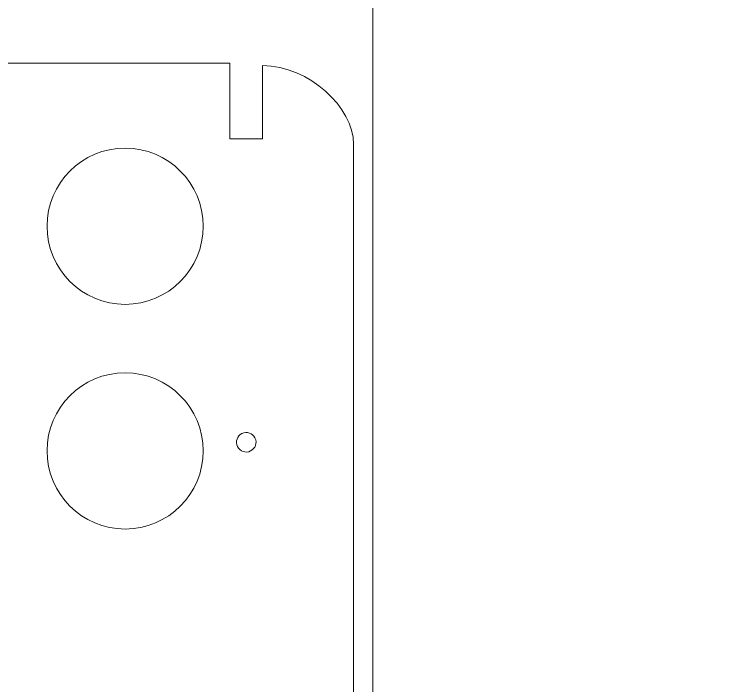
# Model space of a CAD drawing. Header units: centimetres. Extents: x -37.1 to 36.5, y -29.2 to 24.8.
# Drawn here: x 13.25 to 24.15, y -18.86 to -8.54 of the extents above; entities that cross this region are included whole.
import ezdxf

# ---------------------------------------------------------------- set-up
doc = ezdxf.new("R2010")
doc.units = ezdxf.units.CM
doc.header["$MEASUREMENT"] = 0
doc.layers.add('layer 1', color=7, linetype='Continuous')

msp = doc.modelspace()

# ---------------------------------------------------------------- linework, layer by layer
at = {"layer": 'layer 1', "color": 30, "lineweight": 20}
msp.add_open_spline([(18.75874, -7.47487), (18.75874, -7.47487), (35.55875, -7.47487), (35.55875, -7.47487), (35.55875, -7.47487), (35.55875, -12.97741), (35.55875, -17.55713), (35.55875, -22.95008), (35.55875, -22.95008), (35.55875, -22.95008), (18.75874, -22.95008), (18.75874, -22.95008), (18.75874, -22.95008), (18.75874, -17.55713), (18.75874, -12.97741), (18.75874, -7.47487)], degree=3, knots=[0, 0, 0, 0, 0.25, 0.25, 0.25, 0.25, 0.5, 0.5, 0.5, 0.5, 0.75, 0.75, 0.75, 0.75, 1, 1, 1, 1], dxfattribs=at)
at = {"layer": 'layer 1', "color": 142, "lineweight": 20}
for points, knots in [([(10.66073, -9.29549), (10.66073, -9.29549), (10.66073, -8.70732), (10.66073, -8.70732), (10.66073, -8.70732), (10.66073, -8.70732), (5.66479, -8.70732), (5.66479, -8.70732), (5.66479, -8.70732), (5.66479, -8.70732), (5.66479, -9.29549), (5.66479, -9.29549), (5.66479, -9.29549), (5.66479, -9.29549), (-0.23757, -9.29549), (-0.23757, -9.29549), (-0.23757, -9.29549), (-0.23757, -10.62108), (-0.23757, -9.16083), (-0.23757, -10.45568), (-0.23757, -10.45568), (-0.23757, -10.45568), (-0.73757, -10.45568), (-0.73757, -10.45568), (-0.73757, -10.45568), (-0.73757, -10.45568), (-0.73757, -9.33056), (-0.73757, -9.33056), (-0.73757, -9.33056), (-1.46954, -9.33056), (-2.13757, -9.94675), (-2.13757, -10.53856), (-2.13757, -10.53856), (-2.13757, -10.53856), (-2.13757, -21.04934), (-2.13757, -21.04934), (-2.13757, -21.04934), (-2.13757, -22.24238), (-1.25217, -22.89131), (-0.13989, -22.80402), (-0.13989, -22.80402), (5.23581, -22.38213), (11.0115, -22.37456), (16.38717, -22.80402), (16.38717, -22.80402), (17.48225, -22.8915), (18.46223, -22.13255), (18.46223, -21.04934), (18.46223, -21.04934), (18.46223, -21.04934), (18.46223, -10.53856), (18.46223, -10.53856), (18.46223, -10.53856), (18.46223, -9.96866), (17.78093, -9.33897), (17.06243, -9.33056), (17.06243, -9.33056), (17.06243, -9.33056), (17.06243, -10.45568), (17.06243, -10.45568), (17.06243, -10.45568), (17.06243, -10.45568), (16.56243, -10.45568), (16.56243, -10.45568), (16.56243, -10.45568), (16.56243, -10.45568), (16.56243, -9.29549), (16.56243, -9.29549), (16.56243, -9.29549), (16.56243, -9.29549), (10.66073, -9.29549), (10.66073, -9.29549)], [0, 0, 0, 0, 0.05555556, 0.05555556, 0.05555556, 0.05555556, 0.11111111, 0.11111111, 0.11111111, 0.11111111, 0.16666667, 0.16666667, 0.16666667, 0.16666667, 0.22222222, 0.22222222, 0.22222222, 0.22222222, 0.27777778, 0.27777778, 0.27777778, 0.27777778, 0.33333333, 0.33333333, 0.33333333, 0.33333333, 0.38888889, 0.38888889, 0.38888889, 0.38888889, 0.44444444, 0.44444444, 0.44444444, 0.44444444, 0.5, 0.5, 0.5, 0.5, 0.55555556, 0.55555556, 0.55555556, 0.55555556, 0.61111111, 0.61111111, 0.61111111, 0.61111111, 0.66666667, 0.66666667, 0.66666667, 0.66666667, 0.72222222, 0.72222222, 0.72222222, 0.72222222, 0.77777778, 0.77777778, 0.77777778, 0.77777778, 0.83333333, 0.83333333, 0.83333333, 0.83333333, 0.88888889, 0.88888889, 0.88888889, 0.88888889, 0.94444444, 0.94444444, 0.94444444, 0.94444444, 1, 1, 1, 1]), ([(14.95036, -10.59828), (15.61299, -10.59828), (16.15036, -11.13565), (16.15036, -11.79828), (16.15036, -11.79828), (16.15036, -12.46091), (15.61299, -12.99828), (14.95036, -12.99828), (14.95036, -12.99828), (14.28773, -12.99828), (13.75036, -12.46091), (13.75036, -11.79828), (13.75036, -11.79828), (13.75036, -11.13565), (14.28773, -10.59828), (14.95036, -10.59828)], [0, 0, 0, 0, 0.25, 0.25, 0.25, 0.25, 0.5, 0.5, 0.5, 0.5, 0.75, 0.75, 0.75, 0.75, 1, 1, 1, 1]), ([(14.95036, -14.04945), (15.61299, -14.04945), (16.15036, -14.58682), (16.15036, -15.24945), (16.15036, -15.24945), (16.15036, -15.91208), (15.61299, -16.44945), (14.95036, -16.44945), (14.95036, -16.44945), (14.28773, -16.44945), (13.75036, -15.91208), (13.75036, -15.24945), (13.75036, -15.24945), (13.75036, -14.58682), (14.28773, -14.04945), (14.95036, -14.04945)], [0, 0, 0, 0, 0.25, 0.25, 0.25, 0.25, 0.5, 0.5, 0.5, 0.5, 0.75, 0.75, 0.75, 0.75, 1, 1, 1, 1]), ([(16.77361, -14.97137), (16.85362, -14.94994), (16.93589, -14.99744), (16.95732, -15.07744), (16.95732, -15.07744), (16.97875, -15.15744), (16.93126, -15.23972), (16.85126, -15.26115), (16.85126, -15.26115), (16.77126, -15.28258), (16.68898, -15.23509), (16.66755, -15.15509), (16.66755, -15.15509), (16.64612, -15.07509), (16.69361, -14.99281), (16.77361, -14.97137)], [0, 0, 0, 0, 0.25, 0.25, 0.25, 0.25, 0.5, 0.5, 0.5, 0.5, 0.75, 0.75, 0.75, 0.75, 1, 1, 1, 1])]:
    msp.add_open_spline(points, degree=3, knots=knots, dxfattribs=at)

doc.saveas('drawing.dxf')
